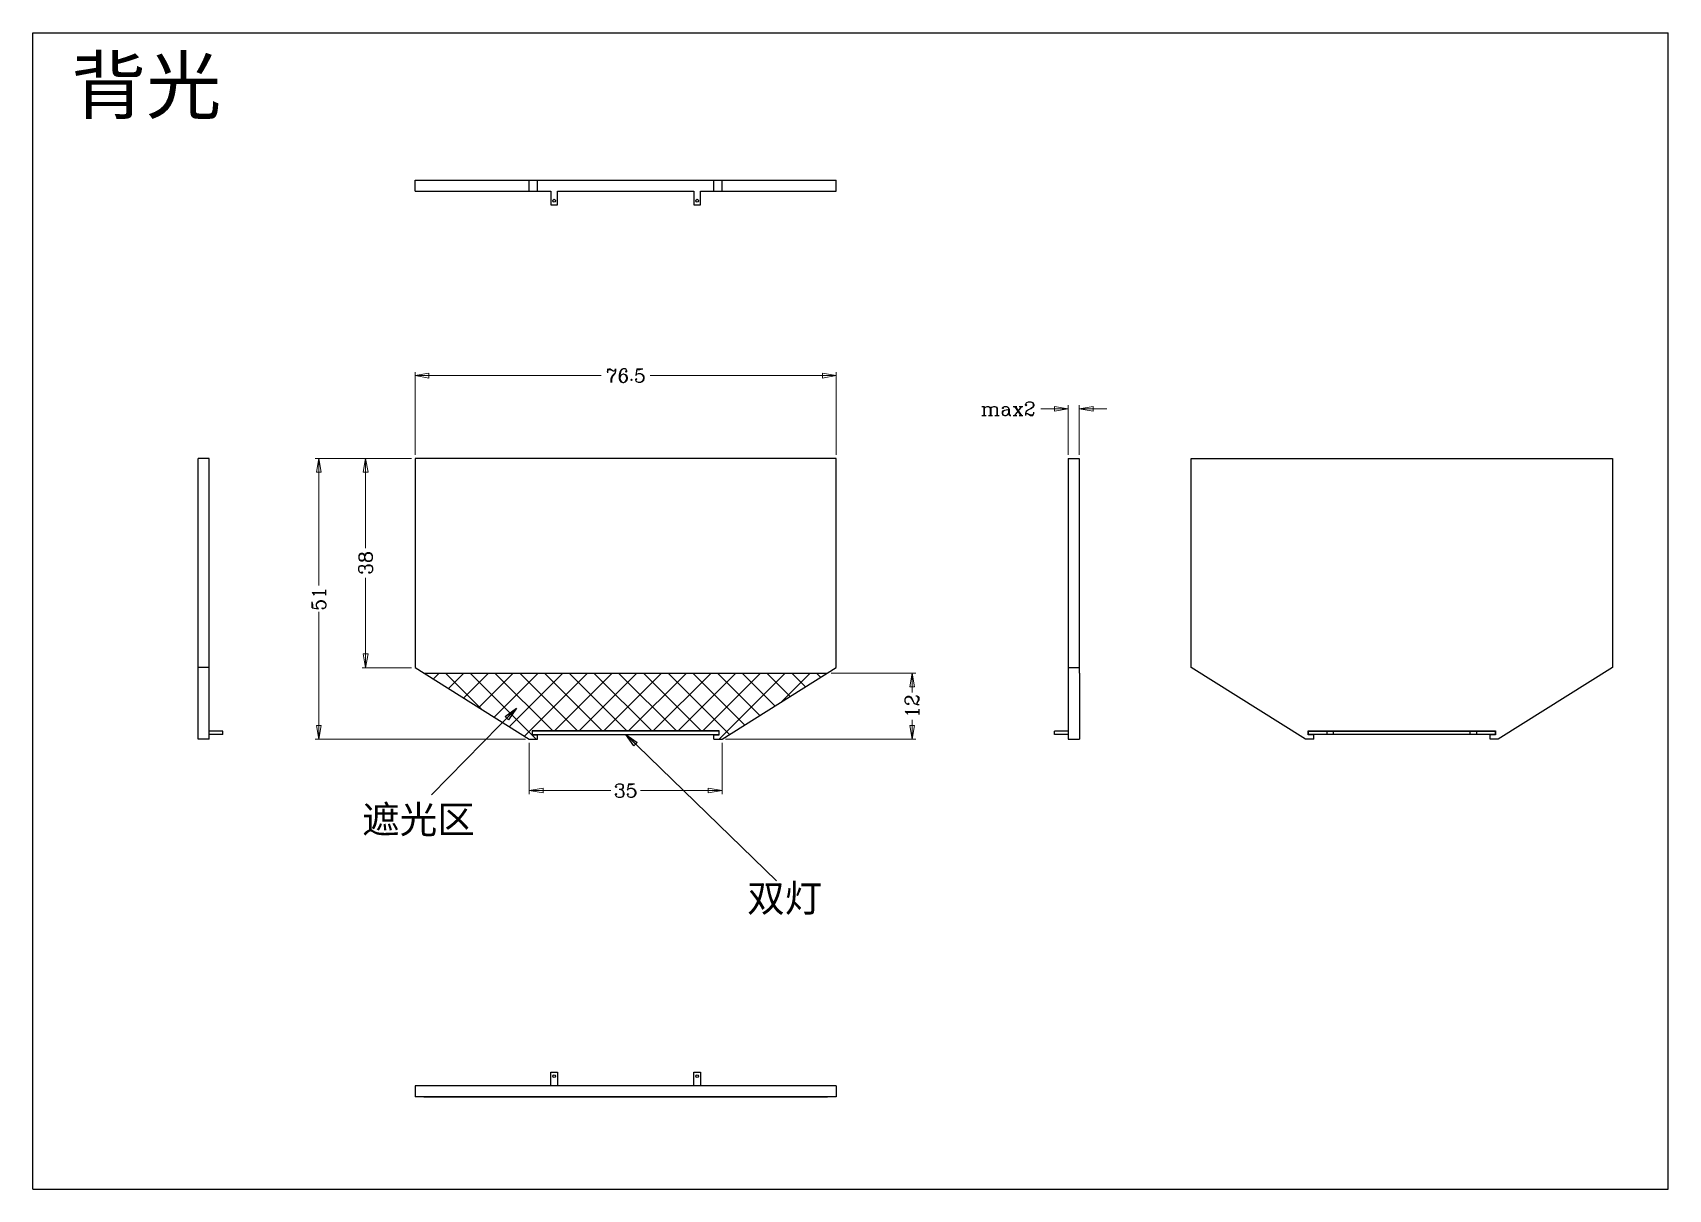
# Model space of a CAD drawing. Header units: millimetres. Extents: x 891 to 1188, y 0 to 210.
import ezdxf

# ---------------------------------------------------------------- set-up
doc = ezdxf.new("R2010")
doc.units = ezdxf.units.MM
doc.header["$LTSCALE"] = 16.335
doc.header["$PDMODE"] = 3
doc.header["$PDSIZE"] = 8
doc.layers.get('0').update_dxf_attribs({"linetype": 'CONTINUOUS'})
doc.layers.get('Defpoints').update_dxf_attribs({"linetype": 'CONTINUOUS'})
doc.styles.add('ROMANC', font='romanc.shx', dxfattribs={"bigfont": 'gbcbig.shx'})
doc.styles.get("Standard").update_dxf_attribs({"font": 'isonormlt-regular.ttf'})
doc.dimstyles.new('YanXiu', dxfattribs={"dimtxt": 2.5, "dimasz": 2.5, "dimexe": 0.66, "dimexo": 0.66, "dimgap": 0.66, "dimtad": 0, "dimdsep": 46, "dimtxsty": 'ROMANC', "dimblk": 'CLOSED', "dimcen": 0, "dimclrd": 3, "dimclre": 9, "dimclrt": 42, "dimazin": 2, "dimtfac": 1, "dimtofl": 0, "dimtmove": 0, "dimatfit": 3, "dimldrblk": 'CLOSED', "dimfxl": 0, "dimlwd": 5, "dimlwe": 5, "dimarcsym": 0})

# ---------------------------------------------------------------- blocks, each defined once
blk = doc.blocks.new('_Closed')
at = {"color": 0, "linetype": 'ByBlock', "lineweight": -2}
for p, q in [((-1, 0.17), (0, 0)), ((-1, 0.17), (-1, -0.17)), ((0, 0), (-1, -0.17)), ((0, 0), (-1, 0))]:
    blk.add_line(p, q, dxfattribs=at)
blk = doc.blocks.new('*D24')
at = {"color": 9, "lineweight": 5, "transparency": 16777216}
for p, q in [((960.42, 133.37), (960.42, 148.39)), ((1036.92, 133.37), (1036.92, 148.39))]:
    blk.add_line(p, q, dxfattribs=at)
at = {"color": 3, "lineweight": 5, "transparency": 16777216}
for p, q in [((962.92, 147.73), (994.2, 147.73)), ((1034.42, 147.73), (1003.14, 147.73))]:
    blk.add_line(p, q, dxfattribs=at)
at = {"layer": 'Defpoints', "color": 0, "transparency": 16777216}
for p in [(960.42, 147.73), (960.42, 132.71), (1036.92, 132.71)]:
    blk.add_point(p, dxfattribs=at)
at = {"color": 3, "lineweight": 5, "transparency": 16777216, "xscale": 2.5, "yscale": 2.5, "zscale": 2.5, "rotation": 180}
blk.add_blockref('_Closed', (960.42, 147.73), dxfattribs=at)
at = {"color": 3, "lineweight": 5, "transparency": 16777216, "xscale": 2.5, "yscale": 2.5, "zscale": 2.5}
blk.add_blockref('_Closed', (1036.92, 147.73), dxfattribs=at)
at = {"color": 42, "transparency": 16777216, "insert": (998.67, 147.73), "char_height": 2.5, "attachment_point": 5, "style": 'ROMANC'}
blk.add_mtext('76.5', dxfattribs=at)
blk = doc.blocks.new('*D26')
at = {"color": 9, "lineweight": 5, "transparency": 16777216}
for p, q in [((1035.99, 93.71), (1051.36, 93.71)), ((1016.83, 81.71), (1051.36, 81.71))]:
    blk.add_line(p, q, dxfattribs=at)
at = {"color": 3, "lineweight": 5, "transparency": 16777216}
for p, q in [((1050.7, 91.21), (1050.7, 90.22)), ((1050.7, 84.21), (1050.7, 85.21))]:
    blk.add_line(p, q, dxfattribs=at)
at = {"layer": 'Defpoints', "color": 0, "transparency": 16777216}
for p in [(1035.33, 93.71), (1016.17, 81.71), (1050.7, 81.71)]:
    blk.add_point(p, dxfattribs=at)
at = {"color": 3, "lineweight": 5, "transparency": 16777216, "xscale": 2.5, "yscale": 2.5, "zscale": 2.5}
for p, rotation in [((1050.7, 93.71), 90), ((1050.7, 81.71), 270)]:
    blk.add_blockref('_Closed', p, dxfattribs=dict(at, rotation=rotation))
at = {"color": 42, "transparency": 16777216, "insert": (1050.7, 87.71), "char_height": 2.5, "attachment_point": 5, "rotation": 90, "style": 'ROMANC'}
blk.add_mtext('12', dxfattribs=at)
blk = doc.blocks.new('*D27')
at = {"color": 9, "lineweight": 5, "transparency": 16777216}
for p, q in [((959.76, 132.71), (950.8, 132.71)), ((959.76, 94.71), (950.8, 94.71))]:
    blk.add_line(p, q, dxfattribs=at)
at = {"color": 3, "lineweight": 5, "transparency": 16777216}
for p, q in [((951.46, 130.21), (951.46, 116.4)), ((951.46, 97.21), (951.46, 111.03))]:
    blk.add_line(p, q, dxfattribs=at)
at = {"layer": 'Defpoints', "color": 0, "transparency": 16777216}
for p in [(960.42, 132.71), (951.46, 94.71), (960.42, 94.71)]:
    blk.add_point(p, dxfattribs=at)
at = {"color": 3, "lineweight": 5, "transparency": 16777216, "xscale": 2.5, "yscale": 2.5, "zscale": 2.5}
for p, rotation in [((951.46, 132.71), 90), ((951.46, 94.71), 270)]:
    blk.add_blockref('_Closed', p, dxfattribs=dict(at, rotation=rotation))
at = {"color": 42, "transparency": 16777216, "insert": (951.46, 113.71), "char_height": 2.5, "attachment_point": 5, "rotation": 90, "style": 'ROMANC'}
blk.add_mtext('38', dxfattribs=at)
blk = doc.blocks.new('*D28')
at = {"color": 9, "lineweight": 5, "transparency": 16777216}
for p, q in [((981.17, 81.05), (981.17, 71.73)), ((1016.17, 81.05), (1016.17, 71.73))]:
    blk.add_line(p, q, dxfattribs=at)
at = {"color": 3, "lineweight": 5, "transparency": 16777216}
for p, q in [((983.67, 72.39), (995.99, 72.39)), ((1013.67, 72.39), (1001.36, 72.39))]:
    blk.add_line(p, q, dxfattribs=at)
at = {"layer": 'Defpoints', "color": 0, "transparency": 16777216}
for p in [(981.17, 81.71), (1016.17, 81.71), (1016.17, 72.39)]:
    blk.add_point(p, dxfattribs=at)
at = {"color": 3, "lineweight": 5, "transparency": 16777216, "xscale": 2.5, "yscale": 2.5, "zscale": 2.5, "rotation": 180}
blk.add_blockref('_Closed', (981.17, 72.39), dxfattribs=at)
at = {"color": 3, "lineweight": 5, "transparency": 16777216, "xscale": 2.5, "yscale": 2.5, "zscale": 2.5}
blk.add_blockref('_Closed', (1016.17, 72.39), dxfattribs=at)
at = {"color": 42, "transparency": 16777216, "insert": (998.67, 72.39), "char_height": 2.5, "attachment_point": 5, "style": 'ROMANC'}
blk.add_mtext('35', dxfattribs=at)
blk = doc.blocks.new('*D29')
at = {"color": 9, "lineweight": 5, "transparency": 16777216}
for p, q in [((959.76, 132.71), (942.31, 132.71)), ((980.51, 81.71), (942.31, 81.71))]:
    blk.add_line(p, q, dxfattribs=at)
at = {"color": 3, "lineweight": 5, "transparency": 16777216}
for p, q in [((942.97, 130.21), (942.97, 109.6)), ((942.97, 84.21), (942.97, 104.83))]:
    blk.add_line(p, q, dxfattribs=at)
at = {"layer": 'Defpoints', "color": 0, "transparency": 16777216}
for p in [(960.42, 132.71), (942.97, 81.71), (981.17, 81.71)]:
    blk.add_point(p, dxfattribs=at)
at = {"color": 3, "lineweight": 5, "transparency": 16777216, "xscale": 2.5, "yscale": 2.5, "zscale": 2.5}
for p, rotation in [((942.97, 132.71), 90), ((942.97, 81.71), 270)]:
    blk.add_blockref('_Closed', p, dxfattribs=dict(at, rotation=rotation))
at = {"color": 42, "transparency": 16777216, "insert": (942.97, 107.21), "char_height": 2.5, "attachment_point": 5, "rotation": 90, "style": 'ROMANC'}
blk.add_mtext('51', dxfattribs=at)
blk = doc.blocks.new('*D30')
at = {"color": 3, "lineweight": 5, "transparency": 16777216}
for p, q in [((1076.54, 141.73), (1074.04, 141.73)), ((1083.54, 141.73), (1086.04, 141.73))]:
    blk.add_line(p, q, dxfattribs=at)
at = {"color": 9, "lineweight": 5, "transparency": 16777216}
for p, q in [((1079.04, 133.37), (1079.04, 142.39)), ((1081.04, 133.37), (1081.04, 142.39))]:
    blk.add_line(p, q, dxfattribs=at)
at = {"layer": 'Defpoints', "color": 0, "transparency": 16777216}
for p in [(1079.04, 141.73), (1079.04, 132.71), (1081.04, 132.71)]:
    blk.add_point(p, dxfattribs=at)
at = {"color": 3, "lineweight": 5, "transparency": 16777216, "xscale": 2.5, "yscale": 2.5, "zscale": 2.5}
blk.add_blockref('_Closed', (1079.04, 141.73), dxfattribs=at)
at = {"color": 3, "lineweight": 5, "transparency": 16777216, "xscale": 2.5, "yscale": 2.5, "zscale": 2.5, "rotation": 180}
blk.add_blockref('_Closed', (1081.04, 141.73), dxfattribs=at)
at = {"color": 42, "transparency": 16777216, "insert": (1068.14, 141.73), "char_height": 2.5, "attachment_point": 5, "style": 'ROMANC'}
blk.add_mtext('max2', dxfattribs=at)

msp = doc.modelspace()

# ---------------------------------------------------------------- hatches: boundary and pattern name
h = msp.add_hatch()
h.set_pattern_fill('ANSI37', color=256)
h.paths.add_polyline_path([(1035.328, 93.714), (962.02, 93.714), (981.174, 81.714), (982.674, 81.714), (982.674, 82.514), (981.674, 82.514), (981.674, 83.214), (1015.674, 83.214), (1015.674, 82.514), (1014.674, 82.514), (1014.674, 81.714), (1016.174, 81.714)])

# ---------------------------------------------------------------- linework, layer by layer
at = {"color": 7, "linetype": 'Continuous'}
for p, q in [((891, 0), (891, 210)), ((891, 0), (891, 210)), ((891, 210), (1188, 210)), ((1188, 0), (1188, 210)), ((960.424, 181.237), (960.424, 183.237)), ((960.424, 183.237), (962.02, 183.237)), ((960.424, 181.237), (985.074, 181.237)), ((962.02, 183.237), (962.02, 183.257)), ((962.02, 183.257), (1035.328, 183.257)), ((981.174, 181.237), (981.174, 183.257)), ((982.674, 181.237), (982.674, 183.257)), ((982.674, 183.237), (1014.674, 183.237)), ((985.074, 181.237), (985.074, 178.737)), ((986.274, 178.737), (986.274, 181.237)), ((986.274, 181.237), (1011.074, 181.237)), ((1011.074, 181.237), (1011.074, 178.737)), ((1012.274, 181.237), (1036.924, 181.237)), ((1012.274, 178.737), (1012.274, 181.237)), ((1014.674, 181.237), (1014.674, 183.257)), ((1016.174, 181.237), (1016.174, 183.257)), ((1035.328, 183.237), (1035.328, 183.257)), ((1035.328, 183.237), (1036.924, 183.237)), ((1036.924, 181.237), (1036.924, 183.237)), ((985.074, 178.737), (986.274, 178.737)), ((1011.074, 178.737), (1012.274, 178.737)), ((921.039, 93.714), (921.039, 132.714)), ((923.039, 132.714), (921.039, 132.714)), ((923.039, 81.714), (923.039, 132.714)), ((960.424, 132.714), (960.424, 94.714)), ((1036.924, 132.714), (960.424, 132.714)), ((1036.924, 94.714), (1036.924, 132.714)), ((1079.04, 132.714), (1079.04, 81.714)), ((1079.04, 132.714), (1081.04, 132.714)), ((1081.04, 132.714), (1081.04, 93.714)), ((1101.383, 94.714), (1101.383, 132.714)), ((1101.383, 132.714), (1177.883, 132.714)), ((1177.883, 132.714), (1177.883, 94.714)), ((921.019, 81.714), (921.019, 93.714)), ((921.039, 93.714), (921.019, 93.714)), ((923.039, 94.714), (921.039, 94.714)), ((960.424, 94.714), (981.174, 81.714)), ((962.02, 93.714), (1035.328, 93.714)), ((1016.174, 81.714), (1036.924, 94.714)), ((1079.04, 94.714), (1081.04, 94.714)), ((1081.04, 93.714), (1081.06, 93.714)), ((1081.06, 93.714), (1081.06, 81.714)), ((1122.133, 81.714), (1101.383, 94.714)), ((1177.883, 94.714), (1157.133, 81.714)), ((925.539, 83.164), (923.039, 83.164)), ((925.539, 82.564), (925.539, 83.164)), ((981.674, 83.214), (981.674, 82.514)), ((1015.674, 83.214), (981.674, 83.214)), ((981.724, 83.164), (981.724, 82.564)), ((1015.624, 83.164), (981.724, 83.164)), ((1015.624, 82.564), (1015.624, 83.164)), ((1015.674, 82.514), (1015.674, 83.214)), ((1079.04, 83.164), (1076.54, 83.164)), ((1076.54, 82.564), (1076.54, 83.164)), ((1122.633, 82.514), (1122.633, 83.214)), ((1122.633, 83.214), (1156.633, 83.214)), ((1122.683, 82.564), (1122.683, 83.164)), ((1122.683, 83.164), (1156.583, 83.164)), ((1126.033, 82.564), (1126.033, 83.164)), ((1127.233, 82.564), (1127.233, 83.164)), ((1152.033, 82.564), (1152.033, 83.164)), ((1153.233, 82.564), (1153.233, 83.164)), ((1156.583, 83.164), (1156.583, 82.564)), ((1156.633, 83.214), (1156.633, 82.514)), ((923.039, 81.714), (921.019, 81.714)), ((925.539, 82.564), (923.039, 82.564)), ((981.174, 81.714), (982.674, 81.714)), ((981.674, 82.514), (982.674, 82.514)), ((981.724, 82.564), (1015.624, 82.564)), ((982.674, 81.714), (982.674, 82.514)), ((1014.674, 82.514), (1015.674, 82.514)), ((1014.674, 81.714), (1014.674, 82.514)), ((1014.674, 81.714), (1016.174, 81.714)), ((1079.04, 82.564), (1076.54, 82.564)), ((1079.04, 81.714), (1081.06, 81.714)), ((1123.633, 81.714), (1122.133, 81.714)), ((1123.633, 82.514), (1122.633, 82.514)), ((1156.583, 82.564), (1122.683, 82.564)), ((1123.633, 81.714), (1123.633, 82.514)), ((1156.633, 82.514), (1155.633, 82.514)), ((1155.633, 81.714), (1155.633, 82.514)), ((1157.133, 81.714), (1155.633, 81.714)), ((985.074, 18.779), (985.074, 21.279)), ((985.074, 21.279), (986.274, 21.279)), ((986.274, 21.279), (986.274, 18.779)), ((1011.074, 21.279), (1012.274, 21.279)), ((1011.074, 18.779), (1011.074, 21.279)), ((1012.274, 21.279), (1012.274, 18.779)), ((960.424, 18.779), (960.424, 16.779)), ((1036.924, 18.779), (960.424, 18.779)), ((1036.924, 18.779), (1036.924, 16.779)), ((1036.924, 16.779), (960.424, 16.779)), ((962.02, 16.779), (962.02, 16.759)), ((962.02, 16.759), (1035.328, 16.759)), ((1035.328, 16.779), (1035.328, 16.759)), ((891, 0), (1188, 0))]:
    msp.add_line(p, q, dxfattribs=at)
for centre in [(985.674, 179.497), (1011.674, 179.497), (985.674, 20.519), (1011.674, 20.519)]:
    msp.add_circle(centre, 0.25, dxfattribs=at)

# ---------------------------------------------------------------- texts
at = {"color": 1, "attachment_point": 1}
for s, insert, char_height in [('{\\fSimSun|b0|i0|c134|p2;背光}', (897.973, 205.422), 10), ('{\\fSimSun|b0|i0|c134|p2;遮光区}', (950.83, 69.644), 5), ('{\\fSimSun|b0|i0|c134|p2;双灯}', (1020.726, 55.365), 5)]:
    msp.add_mtext_dynamic_manual_height_columns(s, width=62.58798, gutter_width=1, heights=[0], dxfattribs=dict(at, insert=insert, char_height=char_height))

# ---------------------------------------------------------------- dimensions: what is measured, and where the dimension line sits
for base, p1, p2, picture, middle in [((960.424, 147.731), (1036.924, 132.714), (960.424, 132.714), '*D24', (998.674, 147.731)), ((1016.174, 72.386), (981.174, 81.714), (1016.174, 81.714), '*D28', (998.674, 72.386))]:
    dim = msp.add_linear_dim(base=base, p1=p1, p2=p2, dimstyle='YanXiu')
    dim.commit()
    dim.dimension.update_dxf_attribs({"geometry": picture, "text_midpoint": middle})
dim = msp.add_linear_dim(base=(1079.04, 141.732), p1=(1081.04, 132.714), p2=(1079.04, 132.714), text='max<>', dimstyle='YanXiu')
dim.commit()
dim.dimension.update_dxf_attribs({"geometry": '*D30', "text_midpoint": (1068.142, 141.732)})
for base, p1, p2, picture, middle in [((942.975, 81.714), (960.424, 132.714), (981.174, 81.714), '*D29', (942.975, 107.214)), ((951.461, 94.714), (960.424, 132.714), (960.424, 94.714), '*D27', (951.461, 113.714)), ((1050.701, 81.714), (1035.328, 93.714), (1016.174, 81.714), '*D26', (1050.701, 87.714))]:
    dim = msp.add_linear_dim(base=base, p1=p1, p2=p2, angle=90, dimstyle='YanXiu')
    dim.commit()
    dim.dimension.update_dxf_attribs({"geometry": picture, "text_midpoint": middle})

# ---------------------------------------------------------------- leaders
for points in [[(978.875, 87.345), (963.415, 71.615)], [(998.674, 82.564), (1026.057, 56.004)]]:
    msp.add_leader(points, dimstyle='YanXiu', override={"dimgap": 0.66, "dimtad": 0})

doc.saveas('drawing.dxf')
